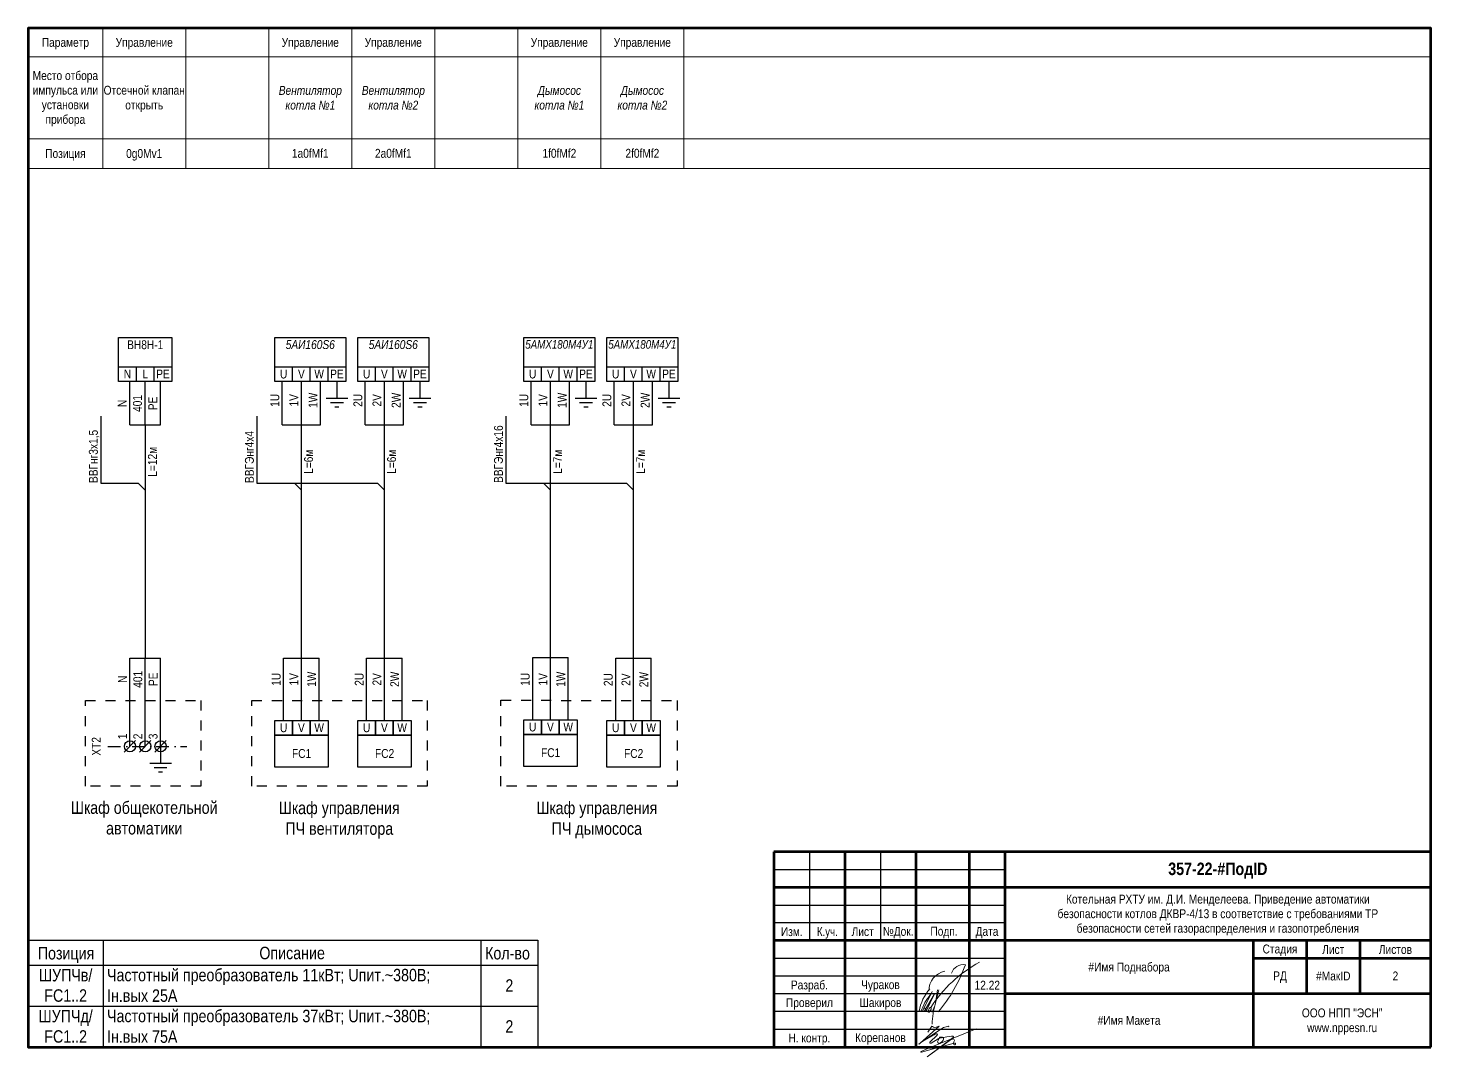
# Model space of a CAD drawing. Header units: millimetres. Extents: x -6000 to 26000, y -6000 to 26000.
# Drawn here: x 20 to 415, y -1247.5 to -957.8 of the extents above; entities that cross this region are included whole.
import ezdxf

# ---------------------------------------------------------------- set-up
doc = ezdxf.new("R2010")
doc.units = ezdxf.units.MM
doc.header["$MEASUREMENT"] = 0
doc.linetypes.add('Штриховая', pattern=[5.644444, 2.822222, -2.822222])
doc.linetypes.add('Штрихпунктирная', pattern=[6.702778, 3.527778, -1.763889, 0, -1.411111])
for name, color, linetype, lineweight in [('0_Ном._пера__1', 7, 'Continuous', 15), ('0_Ном._пера__21', 7, 'Continuous', 30), ('0_Ном._пера__246', 7, 'Continuous', 100), ('2D - Общий_Ном._пера__1', 7, 'Continuous', 15), ('2D - Общий_Ном._пера__21', 7, 'Continuous', 30), ('Аннотация - Текст_Ном._пера__1', 7, 'Continuous', 15), ('Аннотация - Текст_Ном._пера__21', 7, 'Continuous', 30)]:
    doc.layers.add(name, color=color, linetype=linetype, lineweight=lineweight)
doc.layers.add('0_Ном._пера__9', color=7, linetype='Continuous', lineweight=15, true_color=0x3dad99)
doc.styles.add('СГЕНЕРИР_СТИЛЬ_1', font='ARIALN.TTF')
doc.styles.add('СГЕНЕРИР_СТИЛЬ_2', font='')
doc.styles.add('СГЕНЕРИР_СТИЛЬ_4', font='ARIALN.TTF')
doc.styles.get('СГЕНЕРИР_СТИЛЬ_2').set_extended_font_data('Arial Narrow', italic=True)

msp = doc.modelspace()

# ---------------------------------------------------------------- linework, layer by layer
at = {"layer": '0_Ном._пера__21', "color": 7, "linetype": 'Continuous', "lineweight": 30}
for p, q in [((96.96, -1135.22), (96.96, -1069.54)), ((120.33, -1135.22), (120.33, -1069.54)), ((167.08, -1135), (167.08, -1069.54)), ((190.45, -1135.22), (190.45, -1069.54)), ((91.96, -1152.77), (91.96, -1135.22)), ((91.96, -1135.22), (101.96, -1135.22)), ((96.96, -1152.77), (96.96, -1135.22)), ((101.96, -1152.77), (101.96, -1135.22)), ((115.33, -1152.77), (115.33, -1135.22)), ((115.33, -1135.22), (125.33, -1135.22)), ((120.33, -1152.77), (120.33, -1135.22)), ((125.33, -1152.77), (125.33, -1135.22)), ((162.08, -1152.55), (162.08, -1135)), ((162.08, -1135), (172.08, -1135)), ((167.08, -1152.55), (167.08, -1135)), ((172.08, -1152.55), (172.08, -1135)), ((185.45, -1152.77), (185.45, -1135.22)), ((185.45, -1135.22), (195.45, -1135.22)), ((190.45, -1152.77), (190.45, -1135.22)), ((195.45, -1152.77), (195.45, -1135.22)), ((89.46, -1156.89), (104.46, -1156.89)), ((89.46, -1165.93), (89.46, -1156.89)), ((104.46, -1156.89), (104.46, -1165.93)), ((112.83, -1156.89), (127.83, -1156.89)), ((112.83, -1165.93), (112.83, -1156.89)), ((127.83, -1156.89), (127.83, -1165.93)), ((159.58, -1156.67), (174.58, -1156.67)), ((159.58, -1165.72), (159.58, -1156.67)), ((174.58, -1156.67), (174.58, -1165.72)), ((182.95, -1156.89), (197.95, -1156.89)), ((182.95, -1165.93), (182.95, -1156.89)), ((197.95, -1156.89), (197.95, -1165.93)), ((104.46, -1165.93), (89.46, -1165.93)), ((127.83, -1165.93), (112.83, -1165.93)), ((174.58, -1165.72), (159.58, -1165.72)), ((197.95, -1165.93), (182.95, -1165.93)), ((415, -1189.76), (230, -1189.76)), ((230, -1189.76), (230, -1244.76)), ((240, -1189.76), (240, -1214.76)), ((250, -1189.76), (250, -1244.76)), ((260, -1189.76), (260, -1214.76)), ((270, -1189.76), (270, -1244.76)), ((285, -1189.76), (285, -1244.76)), ((295, -1189.76), (295, -1244.76)), ((230, -1194.76), (295, -1194.76)), ((415, -1199.76), (230, -1199.76)), ((230, -1204.76), (295, -1204.76)), ((295, -1209.76), (230, -1209.76)), ((415, -1214.76), (230, -1214.76)), ((365, -1244.76), (365, -1214.76)), ((380, -1214.76), (380, -1229.76)), ((395, -1214.76), (395, -1229.76)), ((295, -1219.76), (230, -1219.76)), ((415, -1219.76), (365, -1219.76)), ((295, -1224.76), (230, -1224.76)), ((295, -1229.76), (230, -1229.76)), ((415, -1229.76), (295, -1229.76)), ((295, -1234.76), (230, -1234.76)), ((295, -1239.76), (230, -1239.76))]:
    msp.add_line(p, q, dxfattribs=at)
at = {"layer": '0_Ном._пера__246', "color": 7, "linetype": 'Continuous', "lineweight": 100}
for p, q in [((415, -1189.76), (230, -1189.76)), ((230, -1189.76), (230, -1244.76)), ((250, -1189.76), (250, -1244.76)), ((270, -1189.76), (270, -1244.76)), ((285, -1189.76), (285, -1244.76)), ((295, -1189.76), (295, -1244.76)), ((415, -1199.76), (230, -1199.76)), ((415, -1214.76), (230, -1214.76)), ((365, -1244.76), (365, -1214.76)), ((380, -1214.76), (380, -1229.76)), ((395, -1214.76), (395, -1229.76)), ((415, -1219.76), (365, -1219.76)), ((415, -1229.76), (295, -1229.76))]:
    msp.add_line(p, q, dxfattribs=at)
at = {"layer": '0_Ном._пера__246', "color": 7, "linetype": 'Continuous', "lineweight": 100, "flags": 128}
msp.add_lwpolyline([(415, -1244.76), (415, -957.76), (20, -957.76), (20, -1244.76)], close=True, dxfattribs=at)
at = {"layer": '0_Ном._пера__9', "color": 135, "linetype": 'Continuous', "lineweight": 15, "true_color": 0x3dad99}
for p, q in [((274.54, -1229.1), (271.86, -1234.65)), ((272.35, -1234.75), (275.1, -1229.96)), ((275.1, -1229.96), (272.84, -1234.65)), ((275.49, -1232.39), (276.47, -1228.63)), ((275.49, -1232.39), (276.07, -1228.66)), ((273.33, -1234.75), (273.51, -1234.43)), ((274.27, -1233.82), (274.13, -1234.86)), ((274.53, -1234.91), (275.27, -1233.16))]:
    msp.add_line(p, q, dxfattribs=at)
at = {"layer": '0_Ном._пера__9', "color": 135, "linetype": 'Continuous', "lineweight": 15, "true_color": 0x3dad99, "flags": 128}
for points in [[(273.37, -1240.52), (274.48, -1238.88, -0.414214), (274.51, -1238.88), (274.64, -1238.97, 0.267949), (275.98, -1239.07), (276.48, -1238.83, -0.775573), (276.51, -1238.86), (271.17, -1243.61), (270.81, -1243.95), (270.95, -1243.81, 0.030067), (271.39, -1243.44), (276.91, -1239.75, -0.091908), (278.11, -1239.16), (279.12, -1238.9, -0.933541), (279.19, -1239.02)], [(271.87, -1243.13), (275.11, -1241.28, -0.08719), (275.64, -1241.05), (275.75, -1241.02, -0.702393), (275.98, -1241.36), (273.94, -1243.39, 0.136086), (273.9, -1243.5, 0.443716), (274.02, -1243.63), (274.18, -1243.63, 0.161222), (274.25, -1243.61), (276.29, -1242.41, -0.026522), (276.38, -1242.35, -0.768791), (276.46, -1242.42), (276.23, -1242.86, 0.105043), (276.11, -1243.27, 0.43472), (276.54, -1243.73, 0.16132), (276.66, -1243.69), (277.28, -1243.23, 0.102211), (277.56, -1242.92), (277.58, -1242.88, -0.023478), (277.62, -1242.82, 0.197304), (277.75, -1242.26, 0.161257), (277.69, -1242.15, 0.094433), (277.46, -1242), (277.44, -1241.99, 0.083774), (277.2, -1241.93, 0.05387), (276.8, -1241.95, 0.985858), (276.69, -1242.27), (278.65, -1241.84, -0.027151), (278.73, -1241.82), (280.02, -1241.68, -0.046388), (280.15, -1241.68), (280.38, -1241.69, -0.65616), (280.5, -1242.05), (273.14, -1247.52), (279.32, -1243.02), (280.16, -1242.47), (280.27, -1242.45, -0.038414), (280.38, -1242.44), (280.48, -1242.44), (280.5, -1242.45, -0.402341), (280.8, -1243.05, 0.020676), (280.78, -1243.11), (280.55, -1243.49, 0.467701), (280.83, -1244.1, 0.131652), (281.07, -1244.01, 0.726247), (280.97, -1243.64), (280.88, -1243.63, 0.115506), (280.74, -1243.64), (274.6, -1245.35), (271.6, -1246.18), (271.48, -1246.17, -0.747293), (271.44, -1246.02), (273.5, -1245.04), (286.93, -1239.57)]]:
    msp.add_lwpolyline(points, format="xyb", dxfattribs=at)
at = {"layer": '0_Ном._пера__9', "color": 135, "linetype": 'Continuous', "lineweight": 15, "true_color": 0x3dad99}
for centre, radius, start, end in [((279.27, -1228.9), 5.66, 101.6434, 180.3746), ((306.41, -1254.59), 38.51, 118.6981, 146.8966), ((243.78, -1207.25), 42.61, 319.6537, 340.3805), ((283.34, -1225.03), 3.52, 80.6082, 161.7985), ((283.79, -1236.99), 13.12, 138.6736, 169.7126), ((286.05, -1240), 15.59, 139.9163, 160.3208), ((296.11, -1238.63), 21.55, 163.167, 179.0964), ((272.19, -1234.45), 0.668, 353.3227, 96.6773), ((273.35, -1234.15), 0.661, 268.7016, 341.1724)]:
    msp.add_arc(centre, radius, start, end, dxfattribs=at)
msp.add_ellipse((273.9, -1234.22), major_axis=(0.248, 0.662), ratio=0.421875, dxfattribs=at)
at = {"layer": '2D - Общий_Ном._пера__1', "color": 7, "linetype": 'Continuous', "lineweight": 15}
for p, q in [((41.03, -957.76), (41.03, -997.29)), ((41.03, -957.76), (41.03, -997.29)), ((64.4, -957.76), (64.4, -997.29)), ((87.77, -957.76), (87.77, -997.29)), ((111.15, -957.76), (111.15, -997.29)), ((111.15, -957.76), (111.15, -997.29)), ((134.52, -957.76), (134.52, -997.29)), ((157.89, -957.76), (157.89, -997.29)), ((181.27, -957.76), (181.27, -997.29)), ((181.27, -957.76), (181.27, -997.29)), ((204.64, -957.76), (204.64, -997.29)), ((20, -965.87), (415, -965.87)), ((20, -988.93), (415, -988.93)), ((20, -997.29), (415, -997.29))]:
    msp.add_line(p, q, dxfattribs=at)
at = {"layer": '2D - Общий_Ном._пера__21', "color": 7, "linetype": 'Continuous', "lineweight": 30}
for p, q in [((45.49, -1044.91), (60.49, -1044.91)), ((45.49, -1057.27), (45.49, -1044.91)), ((60.49, -1044.91), (60.49, -1057.27)), ((89.46, -1044.91), (109.46, -1044.91)), ((89.46, -1057.27), (89.46, -1044.91)), ((109.46, -1044.91), (109.46, -1057.27)), ((112.83, -1044.91), (132.83, -1044.91)), ((112.83, -1057.27), (112.83, -1044.91)), ((132.83, -1044.91), (132.83, -1057.27)), ((159.58, -1044.91), (179.58, -1044.91)), ((159.58, -1057.27), (159.58, -1044.91)), ((179.58, -1044.91), (179.58, -1057.27)), ((182.95, -1044.91), (202.95, -1044.91)), ((182.95, -1057.27), (182.95, -1044.91)), ((202.95, -1044.91), (202.95, -1057.27)), ((45.49, -1053.15), (60.49, -1053.15)), ((50.49, -1057.27), (50.49, -1053.15)), ((55.49, -1057.27), (55.49, -1053.15)), ((89.46, -1053.15), (109.46, -1053.15)), ((94.46, -1057.27), (94.46, -1053.15)), ((99.46, -1057.27), (99.46, -1053.15)), ((104.46, -1057.27), (104.46, -1053.15)), ((112.83, -1053.15), (132.83, -1053.15)), ((117.83, -1057.27), (117.83, -1053.15)), ((122.83, -1057.27), (122.83, -1053.15)), ((127.83, -1057.27), (127.83, -1053.15)), ((159.58, -1053.15), (179.58, -1053.15)), ((164.58, -1057.27), (164.58, -1053.15)), ((169.58, -1057.27), (169.58, -1053.15)), ((174.58, -1057.27), (174.58, -1053.15)), ((182.95, -1053.15), (202.95, -1053.15)), ((187.95, -1057.27), (187.95, -1053.15)), ((192.95, -1057.27), (192.95, -1053.15)), ((197.95, -1057.27), (197.95, -1053.15)), ((60.49, -1057.27), (45.49, -1057.27)), ((48.68, -1069.54), (48.68, -1057.27)), ((52.99, -1069.54), (52.99, -1057.27)), ((57.3, -1069.54), (57.3, -1057.27)), ((109.46, -1057.27), (89.46, -1057.27)), ((91.58, -1069.54), (91.58, -1057.27)), ((96.96, -1069.54), (96.96, -1057.27)), ((102.34, -1069.54), (102.34, -1057.27)), ((106.96, -1057.27), (106.96, -1061.96)), ((132.83, -1057.27), (112.83, -1057.27)), ((114.95, -1069.54), (114.95, -1057.27)), ((120.33, -1069.54), (120.33, -1057.27)), ((125.71, -1069.54), (125.71, -1057.27)), ((130.33, -1057.27), (130.33, -1061.96)), ((179.58, -1057.27), (159.58, -1057.27)), ((161.7, -1069.54), (161.7, -1057.27)), ((167.08, -1069.54), (167.08, -1057.27)), ((172.46, -1069.54), (172.46, -1057.27)), ((177.08, -1057.27), (177.08, -1061.96)), ((202.95, -1057.27), (182.95, -1057.27)), ((185.07, -1069.54), (185.07, -1057.27)), ((190.45, -1069.54), (190.45, -1057.27)), ((195.83, -1069.54), (195.83, -1057.27)), ((200.45, -1057.27), (200.45, -1061.96)), ((103.91, -1061.96), (110.01, -1061.96)), ((127.28, -1061.96), (133.38, -1061.96)), ((174.03, -1061.96), (180.13, -1061.96)), ((197.4, -1061.96), (203.5, -1061.96)), ((105.14, -1063.19), (108.78, -1063.19)), ((106.37, -1064.42), (107.54, -1064.42)), ((128.52, -1063.19), (132.15, -1063.19)), ((129.75, -1064.42), (130.92, -1064.42)), ((175.26, -1063.19), (178.9, -1063.19)), ((176.49, -1064.42), (177.66, -1064.42)), ((198.64, -1063.19), (202.27, -1063.19)), ((199.87, -1064.42), (201.04, -1064.42)), ((40.48, -1067.03), (40.48, -1085.96)), ((48.68, -1069.54), (57.3, -1069.54)), ((52.99, -1069.54), (52.99, -1135.22)), ((84.45, -1067.03), (84.45, -1085.96)), ((91.58, -1069.54), (102.34, -1069.54)), ((114.95, -1069.54), (125.71, -1069.54)), ((154.57, -1067.03), (154.57, -1085.96)), ((161.7, -1069.54), (172.46, -1069.54)), ((185.07, -1069.54), (195.83, -1069.54)), ((40.48, -1085.96), (51.01, -1085.96)), ((52.99, -1087.94), (51.01, -1085.96)), ((84.45, -1085.96), (118.36, -1085.96)), ((96.96, -1087.94), (94.98, -1085.96)), ((120.33, -1087.94), (118.36, -1085.96)), ((154.57, -1085.96), (188.48, -1085.96)), ((167.08, -1087.94), (165.1, -1085.96)), ((190.45, -1087.94), (188.48, -1085.96)), ((48.68, -1160.05), (48.68, -1135.22)), ((48.68, -1135.22), (57.3, -1135.22)), ((52.99, -1160.05), (52.99, -1135.22)), ((57.3, -1160.05), (57.3, -1135.22)), ((47.05, -1161.68), (50.28, -1158.44)), ((51.36, -1161.68), (54.59, -1158.44)), ((55.67, -1161.68), (58.91, -1158.44)), ((57.3, -1160.05), (57.3, -1164.74)), ((54.25, -1164.74), (60.35, -1164.74)), ((55.48, -1165.97), (59.11, -1165.97)), ((56.71, -1167.21), (57.88, -1167.21)), ((20, -1214.6), (20, -1244.76)), ((20, -1214.6), (163.51, -1214.6)), ((41.17, -1214.6), (41.17, -1244.76)), ((147.53, -1214.6), (147.53, -1244.76)), ((163.51, -1214.6), (163.51, -1244.76)), ((20, -1221.7), (163.51, -1221.7)), ((20, -1233.23), (163.51, -1233.23)), ((20, -1244.76), (163.51, -1244.76))]:
    msp.add_line(p, q, dxfattribs=at)
at = {"layer": '2D - Общий_Ном._пера__21', "color": 7, "linetype": 'Штриховая', "lineweight": 30}
for p, q in [((36.14, -1147.11), (68.62, -1147.11)), ((36.14, -1171.26), (36.14, -1147.11)), ((68.62, -1147.11), (68.62, -1171.26)), ((83.04, -1147.11), (132.4, -1147.11)), ((83.04, -1171.26), (83.04, -1147.11)), ((132.4, -1147.11), (132.4, -1171.26)), ((153.16, -1147.08), (202.74, -1147.11)), ((153.16, -1171.26), (153.16, -1147.08)), ((202.74, -1147.11), (202.73, -1171.26)), ((68.62, -1171.26), (36.14, -1171.26)), ((132.4, -1171.26), (83.04, -1171.26)), ((202.73, -1171.26), (153.16, -1171.26))]:
    msp.add_line(p, q, dxfattribs=at)
at = {"layer": '2D - Общий_Ном._пера__21', "color": 7, "linetype": 'Штрихпунктирная', "lineweight": 30}
msp.add_line((42.5, -1160.05), (64.7, -1160.05), dxfattribs=at)
at = {"layer": '2D - Общий_Ном._пера__21', "color": 7, "linetype": 'Continuous', "lineweight": 30}
for centre in [(48.68, -1160.05), (52.99, -1160.05), (57.3, -1160.05)]:
    msp.add_circle(centre, 1.57, dxfattribs=at)
at = {"layer": 'Аннотация - Текст_Ном._пера__21', "color": 7, "linetype": 'Continuous', "lineweight": 30, "flags": 128}
for points in [[(89.46, -1152.77), (94.46, -1152.77), (94.46, -1156.89), (89.46, -1156.89)], [(94.46, -1152.77), (99.46, -1152.77), (99.46, -1156.89), (94.46, -1156.89)], [(99.46, -1152.77), (104.46, -1152.77), (104.46, -1156.89), (99.46, -1156.89)], [(112.83, -1152.77), (117.83, -1152.77), (117.83, -1156.89), (112.83, -1156.89)], [(117.83, -1152.77), (122.83, -1152.77), (122.83, -1156.89), (117.83, -1156.89)], [(122.83, -1152.77), (127.83, -1152.77), (127.83, -1156.89), (122.83, -1156.89)], [(159.58, -1152.55), (164.58, -1152.55), (164.58, -1156.67), (159.58, -1156.67)], [(164.58, -1152.55), (169.58, -1152.55), (169.58, -1156.67), (164.58, -1156.67)], [(169.58, -1152.55), (174.58, -1152.55), (174.58, -1156.67), (169.58, -1156.67)], [(182.95, -1152.77), (187.95, -1152.77), (187.95, -1156.89), (182.95, -1156.89)], [(187.95, -1152.77), (192.95, -1152.77), (192.95, -1156.89), (187.95, -1156.89)], [(192.95, -1152.77), (197.95, -1152.77), (197.95, -1156.89), (192.95, -1156.89)]]:
    msp.add_lwpolyline(points, close=True, dxfattribs=at)

# ---------------------------------------------------------------- texts
at = {"layer": '0_Ном._пера__1', "color": 7, "linetype": 'Continuous', "lineweight": 15, "attachment_point": 5}
for s, insert, char_height, style in [('\\A1;{\\pqc;\\fArial Narrow|b1|i0|c204|p34;357-22\\fArial Narrow|b1|i0|c204|p34;-\\fArial Narrow|b1|i0|c204|p34;#ПодID}', (355, -1195.05), 3.5, 'СГЕНЕРИР_СТИЛЬ_4'), ('\\A1;{\\pqc;\\fArial Narrow|b0|i0|c204|p34;Изм.}', (235.04, -1212.24), 2.5, 'СГЕНЕРИР_СТИЛЬ_1'), ('\\A1;{\\W0.950000x;\\pqc;\\fArial Narrow|b0|i0|c204|p34;К.уч.}', (245.04, -1212.59), 2.5, 'СГЕНЕРИР_СТИЛЬ_1'), ('\\A1;{\\pqc;\\fArial Narrow|b0|i0|c204|p34;Лист}', (255, -1212.24), 2.5, 'СГЕНЕРИР_СТИЛЬ_1'), ('\\A1;{\\pqc;\\fArial Narrow|b0|i0|c204|p34;№Док.}', (265, -1212.52), 2.5, 'СГЕНЕРИР_СТИЛЬ_1'), ('\\A1;{\\pqc;\\fArial Narrow|b0|i0|c204|p34; Подп.}', (277.5, -1212.48), 2.5, 'СГЕНЕРИР_СТИЛЬ_1'), ('\\A1;{\\pqc;\\fArial Narrow|b0|i0|c204|p34;Дата}', (290, -1212.52), 2.5, 'СГЕНЕРИР_СТИЛЬ_1'), ('\\A1;{\\pqc;\\fArial Narrow|b0|i0|c204|p34;Стадия}', (372.5, -1217.48), 2.5, 'СГЕНЕРИР_СТИЛЬ_1'), ('\\A1;{\\pqc;\\fArial Narrow|b0|i0|c204|p34;Лист}', (387.5, -1217.27), 2.5, 'СГЕНЕРИР_СТИЛЬ_1'), ('\\A1;{\\pqc;\\fArial Narrow|b0|i0|c204|p34;Листов}', (405, -1217.27), 2.5, 'СГЕНЕРИР_СТИЛЬ_1'), ('\\A1;{\\pqc;\\fArial Narrow|b0|i0|c204|p34;#Имя Поднабора}', (330, -1222.57), 2.5, 'СГЕНЕРИР_СТИЛЬ_1'), ('\\A1;{\\pqc;\\fArial Narrow|b0|i0|c204|p34;РД}', (372.5, -1225.04), 2.5, 'СГЕНЕРИР_СТИЛЬ_1'), ('\\A1;{\\pqc;\\fArial Narrow|b0|i0|c204|p34;#МакID}', (387.5, -1224.74), 2.5, 'СГЕНЕРИР_СТИЛЬ_1'), ('\\A1;{\\pqc;\\fArial Narrow|b0|i0|c204|p34;#Имя Макета}', (330, -1237.24), 2.5, 'СГЕНЕРИР_СТИЛЬ_1')]:
    msp.add_mtext(s, dxfattribs=dict(at, insert=insert, char_height=char_height, style=style))
at = {"layer": '0_Ном._пера__1', "color": 7, "linetype": 'Continuous', "lineweight": 15, "insert": (355, -1207.56), "char_height": 2.5, "width": 102.1134, "attachment_point": 5, "line_spacing_factor": 0.984993, "style": 'СГЕНЕРИР_СТИЛЬ_1'}
msp.add_mtext('\\A1;{\\pqc;\\fArial Narrow|b0|i0|c204|p34;Котельная РХТУ им. Д.И. Менделеева. Приведение автоматики безопасности котлов ДКВР-4/13 в соответствие с требованиями ТР безопасности сетей газораспределения и газопотребления}', dxfattribs=at)
at = {"layer": '0_Ном._пера__1', "color": 7, "linetype": 'Continuous', "lineweight": 15, "insert": (390, -1237.57), "char_height": 2.5, "attachment_point": 5, "line_spacing_factor": 0.996855, "style": 'СГЕНЕРИР_СТИЛЬ_1'}
msp.add_mtext('\\A1;{\\pqc;\\fArial Narrow|b0|i0|c204|p34;ООО НПП "ЭСН"\\P\\pqc;\\fArial Narrow|b0|i0|c204|p34;www.nppesn.ru}', dxfattribs=at)
at = {"layer": 'Аннотация - Текст_Ном._пера__1', "color": 7, "linetype": 'Continuous', "lineweight": 15, "attachment_point": 2}
for s, insert, char_height, style in [('\\A1;{\\pqc;\\fArial Narrow|b0|i0|c204|p34;Параметр}', (30.51, -960.54), 2.5, 'СГЕНЕРИР_СТИЛЬ_1'), ('\\A1;{\\pqc;\\fArial Narrow|b0|i0|c204|p34;Управление}', (52.71, -960.54), 2.5, 'СГЕНЕРИР_СТИЛЬ_1'), ('\\A1;{\\pqc;\\fArial Narrow|b0|i0|c204|p34;Управление}', (99.46, -960.54), 2.5, 'СГЕНЕРИР_СТИЛЬ_1'), ('\\A1;{\\pqc;\\fArial Narrow|b0|i0|c204|p34;Управление}', (122.83, -960.54), 2.5, 'СГЕНЕРИР_СТИЛЬ_1'), ('\\A1;{\\pqc;\\fArial Narrow|b0|i0|c204|p34;Управление}', (169.58, -960.54), 2.5, 'СГЕНЕРИР_СТИЛЬ_1'), ('\\A1;{\\pqc;\\fArial Narrow|b0|i0|c204|p34;Управление}', (192.95, -960.54), 2.5, 'СГЕНЕРИР_СТИЛЬ_1'), ('\\A1;{\\pqc;\\fArial Narrow|b0|i0|c204|p34;Позиция}', (30.51, -991.84), 2.5, 'СГЕНЕРИР_СТИЛЬ_1'), ('\\A1;{\\pqc;\\fArial Narrow|b0|i0|c204|p34;0g0Mv1}', (52.71, -991.83), 2.5, 'СГЕНЕРИР_СТИЛЬ_1'), ('\\A1;{\\pqc;\\fArial Narrow|b0|i0|c204|p34;1a0fMf1}', (99.46, -991.79), 2.496, 'СГЕНЕРИР_СТИЛЬ_1'), ('\\A1;{\\pqc;\\fArial Narrow|b0|i0|c204|p34;2\\fArial Narrow|b0|i0|c204|p34;a0fMf1}', (122.84, -991.79), 2.496, 'СГЕНЕРИР_СТИЛЬ_1'), ('\\A1;{\\pqc;\\fArial Narrow|b0|i0|c204|p34;1\\fArial Narrow|b0|i0|c204|p34;f\\fArial Narrow|b0|i0|c204|p34;0fMf2}', (169.59, -991.79), 2.49595, 'СГЕНЕРИР_СТИЛЬ_1'), ('\\A1;{\\pqc;\\fArial Narrow|b0|i0|c204|p34;2\\fArial Narrow|b0|i0|c204|p34;f\\fArial Narrow|b0|i0|c204|p34;0fMf\\fArial Narrow|b0|i0|c204|p34;2}', (192.96, -991.79), 2.49595, 'СГЕНЕРИР_СТИЛЬ_1'), ('\\A1;{\\pqc;\\fArial Narrow|b0|i0|c204|p34;ВН\\fArial Narrow|b0|i0|c204|p34;8\\fArial Narrow|b0|i0|c204|p34;Н-1}', (52.99, -1045.69), 2.5, 'СГЕНЕРИР_СТИЛЬ_1'), ('\\A1;{\\pqc;\\fArial Narrow|b0|i1|c204|p34;5АИ160S\\fArial Narrow|b0|i1|c204|p34;6}', (99.46, -1045.65), 2.5, 'СГЕНЕРИР_СТИЛЬ_2'), ('\\A1;{\\pqc;\\fArial Narrow|b0|i1|c204|p34;5АИ160S\\fArial Narrow|b0|i1|c204|p34;6}', (122.83, -1045.65), 2.5, 'СГЕНЕРИР_СТИЛЬ_2'), ('\\A1;{\\pqc;\\fArial Narrow|b0|i1|c204|p34;5АМХ180М4У1}', (169.58, -1045.65), 2.4, 'СГЕНЕРИР_СТИЛЬ_2'), ('\\A1;{\\pqc;\\fArial Narrow|b0|i1|c204|p34;5АМХ180М4У1}', (192.95, -1045.65), 2.4, 'СГЕНЕРИР_СТИЛЬ_2'), ('\\A1;{\\pqc;\\fArial Narrow|b0|i0|c204|p34;N}', (47.99, -1053.93), 2.5, 'СГЕНЕРИР_СТИЛЬ_1'), ('\\A1;{\\pqc;\\fArial Narrow|b0|i0|c204|p34;L}', (52.99, -1053.93), 2.5, 'СГЕНЕРИР_СТИЛЬ_1'), ('\\A1;{\\pqc;\\fArial Narrow|b0|i0|c204|p34;PE}', (57.99, -1053.93), 2.5, 'СГЕНЕРИР_СТИЛЬ_1'), ('\\A1;{\\pqc;\\fArial Narrow|b0|i0|c204|p34;U}', (91.96, -1053.93), 2.5, 'СГЕНЕРИР_СТИЛЬ_1'), ('\\A1;{\\pqc;\\fArial Narrow|b0|i0|c204|p34;V}', (96.96, -1053.93), 2.5, 'СГЕНЕРИР_СТИЛЬ_1'), ('\\A1;{\\pqc;\\fArial Narrow|b0|i0|c204|p34;W}', (101.96, -1053.93), 2.5, 'СГЕНЕРИР_СТИЛЬ_1'), ('\\A1;{\\pqc;\\fArial Narrow|b0|i0|c204|p34;PE}', (106.96, -1053.93), 2.5, 'СГЕНЕРИР_СТИЛЬ_1'), ('\\A1;{\\pqc;\\fArial Narrow|b0|i0|c204|p34;U}', (115.33, -1053.93), 2.5, 'СГЕНЕРИР_СТИЛЬ_1'), ('\\A1;{\\pqc;\\fArial Narrow|b0|i0|c204|p34;V}', (120.33, -1053.93), 2.5, 'СГЕНЕРИР_СТИЛЬ_1'), ('\\A1;{\\pqc;\\fArial Narrow|b0|i0|c204|p34;W}', (125.33, -1053.93), 2.5, 'СГЕНЕРИР_СТИЛЬ_1'), ('\\A1;{\\pqc;\\fArial Narrow|b0|i0|c204|p34;PE}', (130.33, -1053.93), 2.5, 'СГЕНЕРИР_СТИЛЬ_1'), ('\\A1;{\\pqc;\\fArial Narrow|b0|i0|c204|p34;U}', (162.08, -1053.93), 2.5, 'СГЕНЕРИР_СТИЛЬ_1'), ('\\A1;{\\pqc;\\fArial Narrow|b0|i0|c204|p34;V}', (167.08, -1053.93), 2.5, 'СГЕНЕРИР_СТИЛЬ_1'), ('\\A1;{\\pqc;\\fArial Narrow|b0|i0|c204|p34;W}', (172.08, -1053.93), 2.5, 'СГЕНЕРИР_СТИЛЬ_1'), ('\\A1;{\\pqc;\\fArial Narrow|b0|i0|c204|p34;PE}', (177.08, -1053.93), 2.5, 'СГЕНЕРИР_СТИЛЬ_1'), ('\\A1;{\\pqc;\\fArial Narrow|b0|i0|c204|p34;U}', (185.45, -1053.93), 2.5, 'СГЕНЕРИР_СТИЛЬ_1'), ('\\A1;{\\pqc;\\fArial Narrow|b0|i0|c204|p34;V}', (190.45, -1053.93), 2.5, 'СГЕНЕРИР_СТИЛЬ_1'), ('\\A1;{\\pqc;\\fArial Narrow|b0|i0|c204|p34;W}', (195.45, -1053.93), 2.5, 'СГЕНЕРИР_СТИЛЬ_1'), ('\\A1;{\\pqc;\\fArial Narrow|b0|i0|c204|p34;PE}', (200.45, -1053.93), 2.5, 'СГЕНЕРИР_СТИЛЬ_1'), ('\\A1;{\\pqc;\\fArial Narrow|b0|i0|c204|p34;U}', (162.08, -1153.34), 2.5, 'СГЕНЕРИР_СТИЛЬ_1'), ('\\A1;{\\pqc;\\fArial Narrow|b0|i0|c204|p34;V}', (167.08, -1153.34), 2.5, 'СГЕНЕРИР_СТИЛЬ_1'), ('\\A1;{\\pqc;\\fArial Narrow|b0|i0|c204|p34;W}', (172.08, -1153.34), 2.5, 'СГЕНЕРИР_СТИЛЬ_1'), ('\\A1;{\\pqc;\\fArial Narrow|b0|i0|c204|p34;U}', (91.96, -1153.55), 2.5, 'СГЕНЕРИР_СТИЛЬ_1'), ('\\A1;{\\pqc;\\fArial Narrow|b0|i0|c204|p34;V}', (96.96, -1153.55), 2.5, 'СГЕНЕРИР_СТИЛЬ_1'), ('\\A1;{\\pqc;\\fArial Narrow|b0|i0|c204|p34;W}', (101.96, -1153.55), 2.5, 'СГЕНЕРИР_СТИЛЬ_1'), ('\\A1;{\\pqc;\\fArial Narrow|b0|i0|c204|p34;U}', (115.33, -1153.55), 2.5, 'СГЕНЕРИР_СТИЛЬ_1'), ('\\A1;{\\pqc;\\fArial Narrow|b0|i0|c204|p34;V}', (120.33, -1153.55), 2.5, 'СГЕНЕРИР_СТИЛЬ_1'), ('\\A1;{\\pqc;\\fArial Narrow|b0|i0|c204|p34;W}', (125.33, -1153.55), 2.5, 'СГЕНЕРИР_СТИЛЬ_1'), ('\\A1;{\\pqc;\\fArial Narrow|b0|i0|c204|p34;U}', (185.45, -1153.55), 2.5, 'СГЕНЕРИР_СТИЛЬ_1'), ('\\A1;{\\pqc;\\fArial Narrow|b0|i0|c204|p34;V}', (190.45, -1153.55), 2.5, 'СГЕНЕРИР_СТИЛЬ_1'), ('\\A1;{\\pqc;\\fArial Narrow|b0|i0|c204|p34;W}', (195.45, -1153.55), 2.5, 'СГЕНЕРИР_СТИЛЬ_1'), ('\\A1;{\\pqc;\\fArial Narrow|b0|i0|c204|p34;FC1}', (97.02, -1160.8), 2.5, 'СГЕНЕРИР_СТИЛЬ_1'), ('\\A1;{\\pqc;\\fArial Narrow|b0|i0|c204|p34;FC\\fArial Narrow|b0|i0|c204|p34;2}', (120.39, -1160.8), 2.5, 'СГЕНЕРИР_СТИЛЬ_1'), ('\\A1;{\\pqc;\\fArial Narrow|b0|i0|c204|p34;FC1}', (167.14, -1160.58), 2.5, 'СГЕНЕРИР_СТИЛЬ_1'), ('\\A1;{\\pqc;\\fArial Narrow|b0|i0|c204|p34;FC\\fArial Narrow|b0|i0|c204|p34;2}', (190.51, -1160.8), 2.5, 'СГЕНЕРИР_СТИЛЬ_1'), ('\\A1;{\\pqc;\\fArial Narrow|b0|i0|c204|p34;Позиция}', (30.69, -1216.56), 3.5, 'СГЕНЕРИР_СТИЛЬ_1'), ('\\A1;{\\pqc;\\fArial Narrow|b0|i0|c204|p34;Описание}', (94.35, -1216.5), 3.5, 'СГЕНЕРИР_СТИЛЬ_1'), ('\\A1;{\\pqc;\\fArial Narrow|b0|i0|c204|p34;Кол\\fArial Narrow|b0|i0|c204|p34;-во}', (155, -1216.55), 3.5, 'СГЕНЕРИР_СТИЛЬ_1'), ('\\A1;{\\pqc;\\fArial Narrow|b0|i0|c204|p34;2}', (405, -1223.47), 2.5, 'СГЕНЕРИР_СТИЛЬ_1'), ('\\A1;{\\pqc;\\fArial Narrow|b0|i0|c204|p34;2}', (155.52, -1225.66), 3.5, 'СГЕНЕРИР_СТИЛЬ_1'), ('\\A1;{\\pqc;\\fArial Narrow|b0|i0|c204|p34;Разраб.}', (240, -1226), 2.5, 'СГЕНЕРИР_СТИЛЬ_1'), ('\\A1;{\\pqc;\\fArial Narrow|b0|i0|c204|p34;Чураков}', (260, -1225.92), 2.5, 'СГЕНЕРИР_СТИЛЬ_1'), ('\\A1;{\\pqc;\\fArial Narrow|b0|i0|c204|p34;12.22}', (290.08, -1226.06), 2.5, 'СГЕНЕРИР_СТИЛЬ_1'), ('\\A1;{\\pqc;\\fArial Narrow|b0|i0|c204|p34;Проверил}', (240, -1230.97), 2.5, 'СГЕНЕРИР_СТИЛЬ_1'), ('\\A1;{\\pqc;\\fArial Narrow|b0|i0|c204|p34;Шакиров}', (260, -1230.97), 2.5, 'СГЕНЕРИР_СТИЛЬ_1'), ('\\A1;{\\pqc;\\fArial Narrow|b0|i0|c204|p34;2}', (155.52, -1237.19), 3.5, 'СГЕНЕРИР_СТИЛЬ_1'), ('\\A1;{\\pqc;\\fArial Narrow|b0|i0|c204|p34;Н. контр.}', (240, -1240.92), 2.5, 'СГЕНЕРИР_СТИЛЬ_1'), ('\\A1;{\\pqc;\\fArial Narrow|b0|i0|c204|p34;Корепанов}', (260, -1240.83), 2.5, 'СГЕНЕРИР_СТИЛЬ_1')]:
    msp.add_mtext(s, dxfattribs=dict(at, insert=insert, char_height=char_height, style=style))
at = {"layer": 'Аннотация - Текст_Ном._пера__1', "color": 7, "linetype": 'Continuous', "lineweight": 15, "char_height": 2.5, "attachment_point": 2}
for s, insert, width, line_spacing_factor, style in [('\\A1;{\\pqc;\\fArial Narrow|b0|i0|c204|p34;Место отбора импульса или установки прибора}', (30.51, -969.89), 21.0254, 0.986465, 'СГЕНЕРИР_СТИЛЬ_1'), ('\\A1;{\\pqc;\\fArial Narrow|b0|i0|c204|p34;Отсечной клапан открыть}', (52.71, -974.02), 23.3734, 0.996855, 'СГЕНЕРИР_СТИЛЬ_1'), ('\\A1;{\\pqc;\\fArial Narrow|b0|i1|c204|p34;Вентилятор котла №1}', (99.48, -974.07), 23.3734, 0.992427, 'СГЕНЕРИР_СТИЛЬ_2'), ('\\A1;{\\pqc;\\fArial Narrow|b0|i1|c204|p34;Вентилятор котла №\\fArial Narrow|b0|i1|c204|p34;2}', (122.85, -974.07), 23.3734, 0.992427, 'СГЕНЕРИР_СТИЛЬ_2')]:
    msp.add_mtext(s, dxfattribs=dict(at, insert=insert, width=width, line_spacing_factor=line_spacing_factor, style=style))
at = {"layer": 'Аннотация - Текст_Ном._пера__1', "color": 7, "linetype": 'Continuous', "lineweight": 15}
for s, insert, char_height, attachment_point, line_spacing_factor, style in [('\\A1;{\\pqc;\\fArial Narrow|b0|i1|c204|p34;Дымосос\\P\\pqc;\\fArial Narrow|b0|i1|c204|p34;котла №1}', (169.6, -974.07), 2.5, 2, 0.992427, 'СГЕНЕРИР_СТИЛЬ_2'), ('\\A1;{\\pqc;\\fArial Narrow|b0|i1|c204|p34;Дымосос\\P\\pqc;\\fArial Narrow|b0|i1|c204|p34;котла №2}', (192.97, -974.07), 2.5, 2, 0.992427, 'СГЕНЕРИР_СТИЛЬ_2'), ('\\A1;{\\pqc;\\fArial Narrow|b0|i0|c204|p34;Шкаф\\fArial Narrow|b0|i0|c204|p34; \\fArial Narrow|b0|i0|c204|p34;общекотельной\\P\\pqc;\\fArial Narrow|b0|i0|c204|p34;автоматики}', (52.71, -1175.56), 3.5, 2, 0.994812, 'СГЕНЕРИР_СТИЛЬ_1'), ('\\A1;{\\pqc;\\fArial Narrow|b0|i0|c204|p34;Шкаф управления\\P\\pqc;\\fArial Narrow|b0|i0|c204|p34;ПЧ вентилятора}', (107.63, -1175.64), 3.5, 2, 0.996475, 'СГЕНЕРИР_СТИЛЬ_1'), ('\\A1;{\\pqc;\\fArial Narrow|b0|i0|c204|p34;Шкаф управления\\P\\pqc;\\fArial Narrow|b0|i0|c204|p34;ПЧ \\fArial Narrow|b0|i0|c204|p34;дымососа}', (180.14, -1175.64), 3.5, 2, 0.996093, 'СГЕНЕРИР_СТИЛЬ_1'), ('\\A1;{\\pqc;\\fArial Narrow|b0|i0|c204|p34;ШУПЧв/\\P\\pqc;\\fArial Narrow|b0|i0|c204|p34;FC1\\fArial Narrow|b0|i0|c204|p34;..\\fArial Narrow|b0|i0|c204|p34;2}', (30.59, -1222.73), 3.5, 2, 0.984487, 'СГЕНЕРИР_СТИЛЬ_1'), ('\\A1;{\\pql;\\fArial Narrow|b0|i0|c204|p34;Частотный преобразователь 11кВт; Uпит.~380B;\\P\\pql;\\fArial Narrow|b0|i0|c204|p34;Iн.вых 25А}', (42.24, -1222.71), 3.5, 1, 0.992412, 'СГЕНЕРИР_СТИЛЬ_1'), ('\\A1;{\\pqc;\\fArial Narrow|b0|i0|c204|p34;ШУПЧ\\fArial Narrow|b0|i0|c204|p34;д\\fArial Narrow|b0|i0|c204|p34;/\\P\\pqc;\\fArial Narrow|b0|i0|c204|p34;FC1..2}', (30.59, -1234.26), 3.5, 2, 0.984487, 'СГЕНЕРИР_СТИЛЬ_1'), ('\\A1;{\\pql;\\fArial Narrow|b0|i0|c204|p34;Частотный преобразователь 37кВт; Uпит.~380B;\\P\\pql;\\fArial Narrow|b0|i0|c204|p34;Iн.вых 75А}', (42.24, -1234.24), 3.5, 1, 0.994812, 'СГЕНЕРИР_СТИЛЬ_1')]:
    msp.add_mtext(s, dxfattribs=dict(at, insert=insert, char_height=char_height, attachment_point=attachment_point, line_spacing_factor=line_spacing_factor, style=style))
at = {"layer": 'Аннотация - Текст_Ном._пера__1', "color": 7, "linetype": 'Continuous', "lineweight": 15, "char_height": 2.5, "attachment_point": 2, "rotation": 90, "style": 'СГЕНЕРИР_СТИЛЬ_1'}
for s, insert in [('\\A1;{\\pqc;\\fArial Narrow|b0|i0|c204|p34;4\\fArial Narrow|b0|i0|c204|p34;01}', (49.54, -1063.48)), ('\\A1;{\\pqc;\\fArial Narrow|b0|i0|c204|p34;PE}', (53.86, -1063.48)), ('\\A1;{\\pqc;\\fArial Narrow|b0|i0|c204|p34;1\\fArial Narrow|b0|i0|c204|p34;U}', (88.23, -1062.6)), ('\\A1;{\\pqc;\\fArial Narrow|b0|i0|c204|p34;1\\fArial Narrow|b0|i0|c204|p34;V}', (93.61, -1062.6)), ('\\A1;{\\pqc;\\fArial Narrow|b0|i0|c204|p34;1\\fArial Narrow|b0|i0|c204|p34;W}', (98.99, -1062.6)), ('\\A1;{\\pqc;\\fArial Narrow|b0|i0|c204|p34;2\\fArial Narrow|b0|i0|c204|p34;U}', (111.6, -1062.6)), ('\\A1;{\\pqc;\\fArial Narrow|b0|i0|c204|p34;2\\fArial Narrow|b0|i0|c204|p34;V}', (116.99, -1062.6)), ('\\A1;{\\pqc;\\fArial Narrow|b0|i0|c204|p34;2\\fArial Narrow|b0|i0|c204|p34;W}', (122.37, -1062.6)), ('\\A1;{\\pqc;\\fArial Narrow|b0|i0|c204|p34;1\\fArial Narrow|b0|i0|c204|p34;U}', (158.35, -1062.6)), ('\\A1;{\\pqc;\\fArial Narrow|b0|i0|c204|p34;1\\fArial Narrow|b0|i0|c204|p34;V}', (163.73, -1062.6)), ('\\A1;{\\pqc;\\fArial Narrow|b0|i0|c204|p34;1\\fArial Narrow|b0|i0|c204|p34;W}', (169.11, -1062.6)), ('\\A1;{\\pqc;\\fArial Narrow|b0|i0|c204|p34;2\\fArial Narrow|b0|i0|c204|p34;U}', (181.72, -1062.6)), ('\\A1;{\\pqc;\\fArial Narrow|b0|i0|c204|p34;2\\fArial Narrow|b0|i0|c204|p34;V}', (187.11, -1062.6)), ('\\A1;{\\pqc;\\fArial Narrow|b0|i0|c204|p34;2\\fArial Narrow|b0|i0|c204|p34;W}', (192.49, -1062.6)), ('\\A1;{\\pqc;\\fArial Narrow|b0|i0|c204|p34;N}', (45.24, -1063.48)), ('\\A1;{\\pqc;\\fArial Narrow|b0|i0|c204|p34;ВВГЭнг4х\\fArial Narrow|b0|i0|c204|p34;16}', (151.19, -1077.76)), ('\\A1;{\\pqc;\\fArial Narrow|b0|i0|c204|p34;ВВГнг3х1\\fArial Narrow|b0|i0|c204|p34;,5}', (37.13, -1078.4)), ('\\A1;{\\pqc;\\fArial Narrow|b0|i0|c204|p34;ВВГЭнг4х4}', (81.07, -1078.56)), ('\\A1;{\\pqc;\\fArial Narrow|b0|i0|c204|p34;L=1\\fArial Narrow|b0|i0|c204|p34;2\\fArial Narrow|b0|i0|c204|p34;м}', (53.76, -1079.91)), ('\\A1;{\\pqc;\\fArial Narrow|b0|i0|c204|p34;L=\\fArial Narrow|b0|i0|c204|p34;6\\fArial Narrow|b0|i0|c204|p34;м}', (97.73, -1079.91)), ('\\A1;{\\pqc;\\fArial Narrow|b0|i0|c204|p34;L=\\fArial Narrow|b0|i0|c204|p34;6\\fArial Narrow|b0|i0|c204|p34;м}', (121.1, -1079.91)), ('\\A1;{\\pqc;\\fArial Narrow|b0|i0|c204|p34;L=\\fArial Narrow|b0|i0|c204|p34;7\\fArial Narrow|b0|i0|c204|p34;м}', (167.86, -1079.91)), ('\\A1;{\\pqc;\\fArial Narrow|b0|i0|c204|p34;L=\\fArial Narrow|b0|i0|c204|p34;7\\fArial Narrow|b0|i0|c204|p34;м}', (191.23, -1079.91)), ('\\A1;{\\pqc;\\fArial Narrow|b0|i0|c204|p34;N}', (45.34, -1141.17)), ('\\A1;{\\pqc;\\fArial Narrow|b0|i0|c204|p34;4\\fArial Narrow|b0|i0|c204|p34;01}', (49.64, -1141.17)), ('\\A1;{\\pqc;\\fArial Narrow|b0|i0|c204|p34;PE}', (53.96, -1141.17)), ('\\A1;{\\pqc;\\fArial Narrow|b0|i0|c204|p34;1\\fArial Narrow|b0|i0|c204|p34;U}', (88.61, -1141.17)), ('\\A1;{\\pqc;\\fArial Narrow|b0|i0|c204|p34;1\\fArial Narrow|b0|i0|c204|p34;V}', (93.61, -1141.17)), ('\\A1;{\\pqc;\\fArial Narrow|b0|i0|c204|p34;1\\fArial Narrow|b0|i0|c204|p34;W}', (98.61, -1141.17)), ('\\A1;{\\pqc;\\fArial Narrow|b0|i0|c204|p34;2\\fArial Narrow|b0|i0|c204|p34;U}', (111.99, -1141.17)), ('\\A1;{\\pqc;\\fArial Narrow|b0|i0|c204|p34;2\\fArial Narrow|b0|i0|c204|p34;V}', (116.99, -1141.17)), ('\\A1;{\\pqc;\\fArial Narrow|b0|i0|c204|p34;2\\fArial Narrow|b0|i0|c204|p34;W}', (121.99, -1141.17)), ('\\A1;{\\pqc;\\fArial Narrow|b0|i0|c204|p34;1\\fArial Narrow|b0|i0|c204|p34;U}', (158.73, -1141.17)), ('\\A1;{\\pqc;\\fArial Narrow|b0|i0|c204|p34;1\\fArial Narrow|b0|i0|c204|p34;V}', (163.73, -1141.17)), ('\\A1;{\\pqc;\\fArial Narrow|b0|i0|c204|p34;1\\fArial Narrow|b0|i0|c204|p34;W}', (168.73, -1141.17)), ('\\A1;{\\pqc;\\fArial Narrow|b0|i0|c204|p34;2\\fArial Narrow|b0|i0|c204|p34;U}', (182.11, -1141.26)), ('\\A1;{\\pqc;\\fArial Narrow|b0|i0|c204|p34;2\\fArial Narrow|b0|i0|c204|p34;V}', (187.11, -1141.26)), ('\\A1;{\\pqc;\\fArial Narrow|b0|i0|c204|p34;2\\fArial Narrow|b0|i0|c204|p34;W}', (192.11, -1141.26)), ('\\A1;{\\pqc;\\fArial Narrow|b0|i0|c204|p34;1}', (45.33, -1157.25)), ('\\A1;{\\pqc;\\fArial Narrow|b0|i0|c204|p34;2}', (49.64, -1157.25)), ('\\A1;{\\pqc;\\fArial Narrow|b0|i0|c204|p34;3}', (53.95, -1157.25)), ('\\A1;{\\pqc;\\fArial Narrow|b0|i0|c204|p34;XT\\fArial Narrow|b0|i0|c204|p34;2}', (37.96, -1160.05))]:
    msp.add_mtext(s, dxfattribs=dict(at, insert=insert))

doc.saveas('drawing.dxf')
